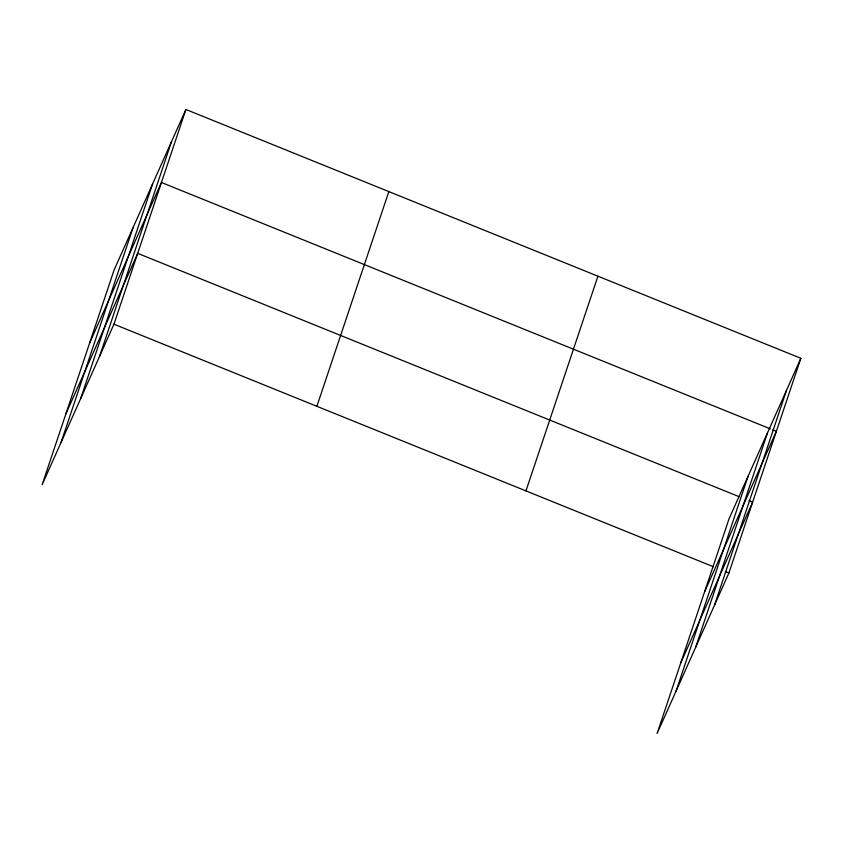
<?xml version="1.0" encoding="UTF-8"?>
<svg xmlns="http://www.w3.org/2000/svg" width="843" height="843" viewBox="0 0 843 843"><rect width="100%" height="100%" fill="white"/><g stroke="black" fill="none" stroke-linecap="round" stroke-linejoin="round"><path stroke-width="1.26" d="M61.107 442.322L133.057 227.61M80.643 398.655L152.594 183.932M99.6 356.273L171.55 141.55M185.903 109.485L114.1 269.992L42.15 484.704L113.953 324.197L185.903 109.485L800.85 358.296L728.9 573.008L657.097 733.515L729.047 518.803L800.85 358.296M316.884 406.305L388.834 191.593M525.969 490.9L597.919 276.188M676.065 691.134L748.015 476.421M695.591 647.466L767.541 432.754M714.548 605.084L786.508 390.372M89.643 342.996L161.434 182.488L770.344 428.855M65.891 413.85L137.694 253.343L739.353 496.78M704.59 591.807L776.382 431.3L772.768 429.835M680.849 662.661L752.641 502.154L749.016 500.689M113.953 324.197L713.199 566.654M725.275 571.543L728.9 573.008"/></g></svg>
